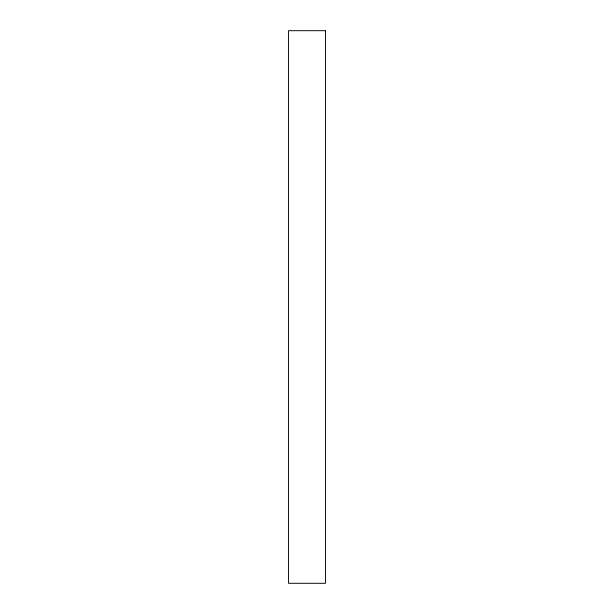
<?xml version="1.0" encoding="UTF-8"?>
<svg xmlns="http://www.w3.org/2000/svg" width="614" height="614" viewBox="0 0 614 614"><rect width="100%" height="100%" fill="white"/><g stroke="black" fill="none" stroke-linecap="round" stroke-linejoin="round"><path stroke-width="0.92" d="M325.466 30.7L288.534 30.7L288.534 583.3L325.466 583.3L325.466 30.7"/></g></svg>
